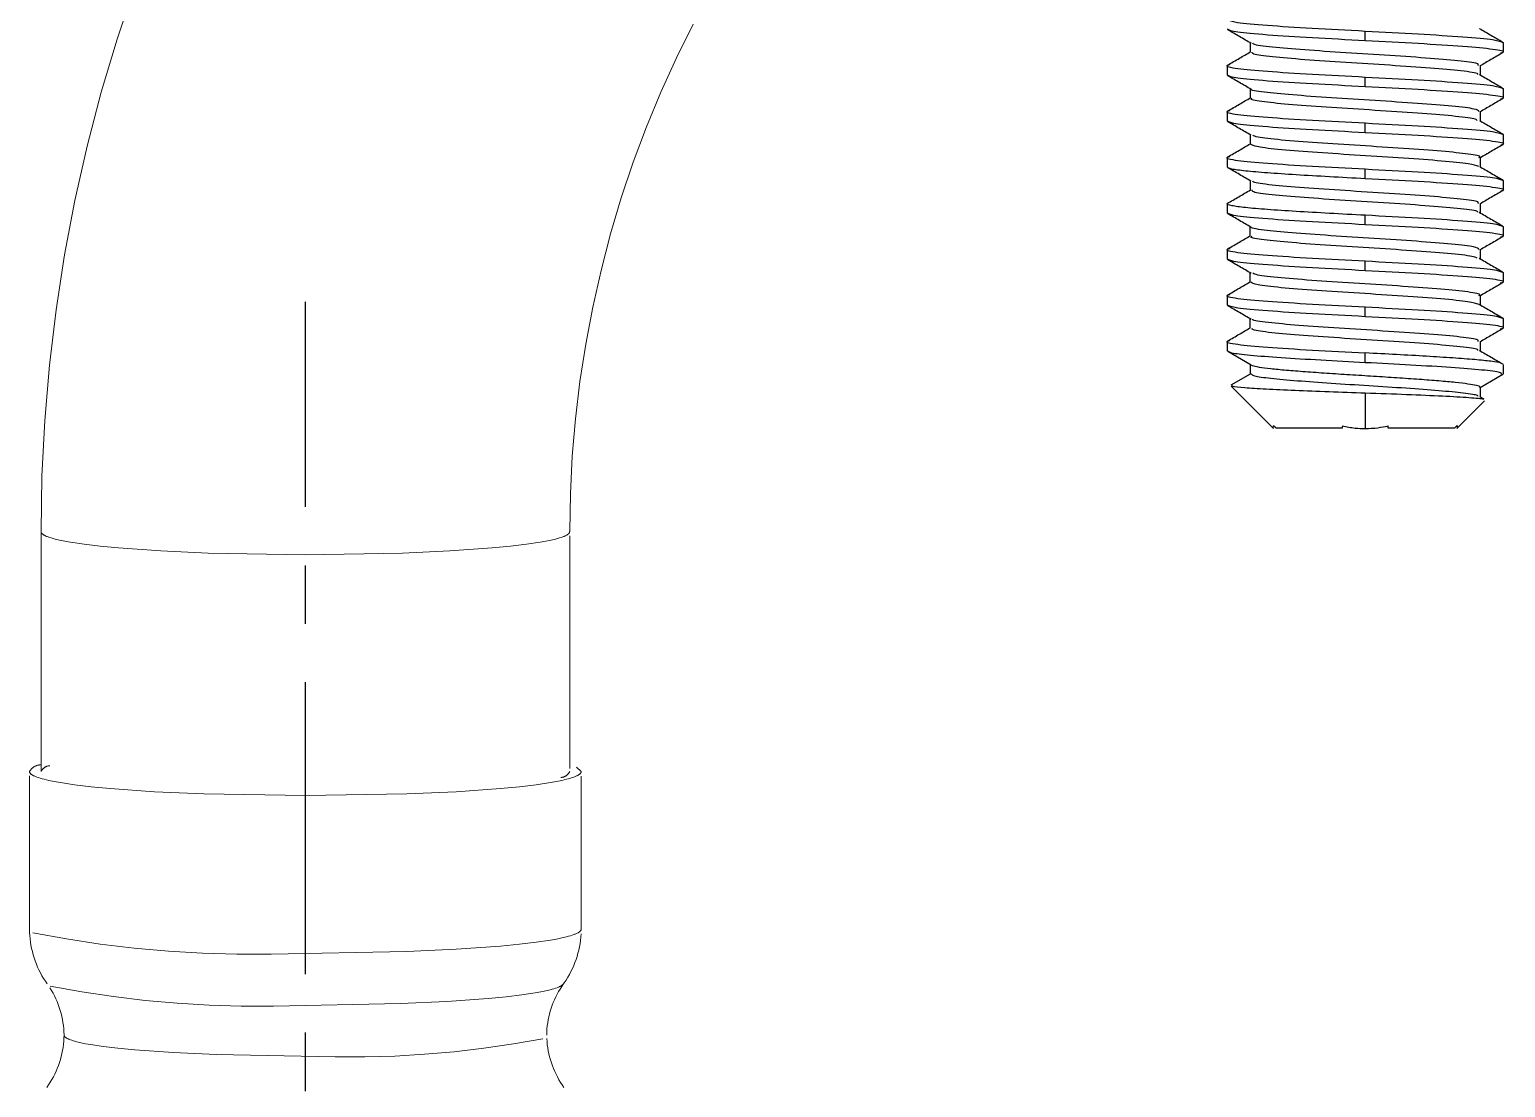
# Model space of a CAD drawing. Header units: millimetres. Extents: x 601 to 1195, y -1757 to -1337.
# Drawn here: x 901.43 to 933.53, y -1690.44 to -1667.44 of the extents above; entities that cross this region are included whole.
import ezdxf

# ---------------------------------------------------------------- set-up
doc = ezdxf.new("R2010")
doc.units = ezdxf.units.MM
doc.header["$LTSCALE"] = 0.1
doc.linetypes.add('CENTERX2', pattern=[101.6, 63.5, -12.7, 12.7, -12.7])
doc.layers.get('0').update_dxf_attribs({"lineweight": 13})
doc.layers.add('CENTER', color=1, linetype='CENTERX2')

msp = doc.modelspace()

# ---------------------------------------------------------------- linework, layer by layer
for p, q in [((903.717, -1666.495), (903.332, -1667.642)), ((915.86, -1667.318), (915.497, -1668.051)), ((903.332, -1667.642), (902.987, -1668.8)), ((915.497, -1668.051), (915.159, -1668.797)), ((902.987, -1668.8), (902.682, -1669.97)), ((915.159, -1668.797), (914.846, -1669.554)), ((914.846, -1669.554), (914.559, -1670.321)), ((902.682, -1669.97), (902.416, -1671.15)), ((914.559, -1670.321), (914.299, -1671.097)), ((914.299, -1671.097), (914.065, -1671.881)), ((902.416, -1671.15), (902.191, -1672.338)), ((914.065, -1671.881), (913.858, -1672.674)), ((902.191, -1672.338), (902.006, -1673.533)), ((913.858, -1672.674), (913.678, -1673.472)), ((902.006, -1673.533), (901.862, -1674.733)), ((913.678, -1673.472), (913.526, -1674.277)), ((913.526, -1674.277), (913.4, -1675.086)), ((901.862, -1674.733), (901.759, -1675.938)), ((913.4, -1675.086), (913.303, -1675.899)), ((913.303, -1675.899), (913.233, -1676.714)), ((901.759, -1675.938), (901.697, -1677.146)), ((913.233, -1676.714), (913.191, -1677.532)), ((901.697, -1677.146), (901.677, -1678.354)), ((913.191, -1677.532), (913.177, -1678.351)), ((901.677, -1683.572), (901.677, -1678.354)), ((901.677, -1678.36), (901.677, -1678.354)), ((901.678, -1678.366), (901.677, -1678.36)), ((901.68, -1678.371), (901.678, -1678.366)), ((901.682, -1678.377), (901.68, -1678.371)), ((901.686, -1678.382), (901.682, -1678.377)), ((901.69, -1678.388), (901.686, -1678.382)), ((901.694, -1678.394), (901.69, -1678.388)), ((901.7, -1678.399), (901.694, -1678.394)), ((901.706, -1678.405), (901.7, -1678.399)), ((901.713, -1678.411), (901.706, -1678.405)), ((901.721, -1678.417), (901.713, -1678.411)), ((901.73, -1678.422), (901.721, -1678.417)), ((901.739, -1678.428), (901.73, -1678.422)), ((901.75, -1678.434), (901.739, -1678.428)), ((901.761, -1678.44), (901.75, -1678.434)), ((901.773, -1678.446), (901.761, -1678.44)), ((901.785, -1678.451), (901.773, -1678.446)), ((901.799, -1678.457), (901.785, -1678.451)), ((901.814, -1678.463), (901.799, -1678.457)), ((901.829, -1678.469), (901.814, -1678.463)), ((901.862, -1678.481), (901.829, -1678.469)), ((901.899, -1678.492), (901.862, -1678.481)), ((912.991, -1678.481), (912.955, -1678.492)), ((913.025, -1678.469), (912.991, -1678.481)), ((913.04, -1678.463), (913.025, -1678.469)), ((913.054, -1678.457), (913.04, -1678.463)), ((913.068, -1678.451), (913.054, -1678.457)), ((913.081, -1678.446), (913.068, -1678.451)), ((913.093, -1678.44), (913.081, -1678.446)), ((913.104, -1678.434), (913.093, -1678.44)), ((913.114, -1678.428), (913.104, -1678.434)), ((913.124, -1678.422), (913.114, -1678.428)), ((913.132, -1678.417), (913.124, -1678.422)), ((913.14, -1678.411), (913.132, -1678.417)), ((913.147, -1678.405), (913.14, -1678.411)), ((913.153, -1678.399), (913.147, -1678.405)), ((913.159, -1678.394), (913.153, -1678.399)), ((913.164, -1678.388), (913.159, -1678.394)), ((913.168, -1678.382), (913.164, -1678.388)), ((913.171, -1678.377), (913.168, -1678.382)), ((913.173, -1678.371), (913.171, -1678.377)), ((913.175, -1678.366), (913.173, -1678.371)), ((913.176, -1678.36), (913.175, -1678.366)), ((913.177, -1678.354), (913.176, -1678.36)), ((913.177, -1678.445), (913.177, -1683.508)), ((901.939, -1678.504), (901.899, -1678.492)), ((901.982, -1678.516), (901.939, -1678.504)), ((902.08, -1678.539), (901.982, -1678.516)), ((902.193, -1678.562), (902.08, -1678.539)), ((902.319, -1678.585), (902.193, -1678.562)), ((902.614, -1678.629), (902.319, -1678.585)), ((902.963, -1678.67), (902.614, -1678.629)), ((903.361, -1678.709), (902.963, -1678.67)), ((904.28, -1678.774), (903.361, -1678.709)), ((905.31, -1678.82), (904.28, -1678.774)), ((910.573, -1678.774), (909.543, -1678.82)), ((911.493, -1678.709), (910.573, -1678.774)), ((911.891, -1678.67), (911.493, -1678.709)), ((912.239, -1678.629), (911.891, -1678.67)), ((912.534, -1678.585), (912.239, -1678.629)), ((912.661, -1678.562), (912.534, -1678.585)), ((912.773, -1678.539), (912.661, -1678.562)), ((912.871, -1678.516), (912.773, -1678.539)), ((912.915, -1678.504), (912.871, -1678.516)), ((912.955, -1678.492), (912.915, -1678.504)), ((907.427, -1678.856), (905.31, -1678.82)), ((909.543, -1678.82), (907.427, -1678.856)), ((901.427, -1683.572), (901.432, -1683.563)), ((901.427, -1683.578), (901.427, -1683.572)), ((901.428, -1683.584), (901.427, -1683.578)), ((901.43, -1683.59), (901.428, -1683.584)), ((901.433, -1683.595), (901.43, -1683.59)), ((901.432, -1683.563), (901.437, -1683.555)), ((901.436, -1683.601), (901.433, -1683.595)), ((901.44, -1683.607), (901.436, -1683.601)), ((901.437, -1683.555), (901.443, -1683.547)), ((901.445, -1683.613), (901.44, -1683.607)), ((901.443, -1683.547), (901.449, -1683.538)), ((901.451, -1683.619), (901.445, -1683.613)), ((901.449, -1683.538), (901.456, -1683.531)), ((901.456, -1683.531), (901.462, -1683.523)), ((901.462, -1683.523), (901.469, -1683.515)), ((901.469, -1683.515), (901.476, -1683.508)), ((901.476, -1683.508), (901.484, -1683.501)), ((901.484, -1683.501), (901.491, -1683.494)), ((901.491, -1683.494), (901.499, -1683.488)), ((901.499, -1683.488), (901.507, -1683.482)), ((901.507, -1683.482), (901.515, -1683.476)), ((901.515, -1683.476), (901.524, -1683.47)), ((901.524, -1683.47), (901.532, -1683.465)), ((901.532, -1683.465), (901.541, -1683.46)), ((901.541, -1683.46), (901.55, -1683.455)), ((901.55, -1683.455), (901.559, -1683.451)), ((901.559, -1683.451), (901.568, -1683.447)), ((901.568, -1683.447), (901.578, -1683.443)), ((901.578, -1683.443), (901.587, -1683.439)), ((901.587, -1683.439), (901.597, -1683.436)), ((901.597, -1683.436), (901.607, -1683.433)), ((901.607, -1683.433), (901.616, -1683.431)), ((901.616, -1683.431), (901.626, -1683.429)), ((901.626, -1683.429), (901.636, -1683.427)), ((901.636, -1683.427), (901.646, -1683.425)), ((901.646, -1683.425), (901.656, -1683.424)), ((901.656, -1683.424), (901.667, -1683.423)), ((901.667, -1683.423), (901.677, -1683.423)), ((901.68, -1683.565), (901.677, -1683.572)), ((901.684, -1683.558), (901.68, -1683.565)), ((901.689, -1683.551), (901.684, -1683.558)), ((901.693, -1683.544), (901.689, -1683.551)), ((901.698, -1683.538), (901.693, -1683.544)), ((901.703, -1683.531), (901.698, -1683.538)), ((901.708, -1683.525), (901.703, -1683.531)), ((901.713, -1683.519), (901.708, -1683.525)), ((901.719, -1683.513), (901.713, -1683.519)), ((901.724, -1683.507), (901.719, -1683.513)), ((901.73, -1683.502), (901.724, -1683.507)), ((901.736, -1683.497), (901.73, -1683.502)), ((901.743, -1683.492), (901.736, -1683.497)), ((901.749, -1683.487), (901.743, -1683.492)), ((901.756, -1683.482), (901.749, -1683.487)), ((901.762, -1683.478), (901.756, -1683.482)), ((901.769, -1683.474), (901.762, -1683.478)), ((901.776, -1683.47), (901.769, -1683.474)), ((901.784, -1683.466), (901.776, -1683.47)), ((901.791, -1683.463), (901.784, -1683.466)), ((901.798, -1683.46), (901.791, -1683.463)), ((901.806, -1683.457), (901.798, -1683.46)), ((901.814, -1683.454), (901.806, -1683.457)), ((901.821, -1683.452), (901.814, -1683.454)), ((901.829, -1683.45), (901.821, -1683.452)), ((901.837, -1683.448), (901.829, -1683.45)), ((901.845, -1683.447), (901.837, -1683.448)), ((901.853, -1683.445), (901.845, -1683.447)), ((901.861, -1683.444), (901.853, -1683.445)), ((901.869, -1683.444), (901.861, -1683.444)), ((913.146, -1683.619), (913.151, -1683.613)), ((913.151, -1683.613), (913.156, -1683.607)), ((913.156, -1683.607), (913.16, -1683.6)), ((913.16, -1683.6), (913.165, -1683.593)), ((913.165, -1683.593), (913.169, -1683.586)), ((913.169, -1683.586), (913.173, -1683.579)), ((913.173, -1683.579), (913.177, -1683.572)), ((913.327, -1683.477), (913.427, -1683.572)), ((913.408, -1683.613), (913.402, -1683.619)), ((913.413, -1683.607), (913.408, -1683.613)), ((913.417, -1683.601), (913.413, -1683.607)), ((913.421, -1683.595), (913.417, -1683.601)), ((913.423, -1683.59), (913.421, -1683.595)), ((913.425, -1683.584), (913.423, -1683.59)), ((913.426, -1683.578), (913.425, -1683.584)), ((913.427, -1683.572), (913.426, -1683.578)), ((901.427, -1683.667), (901.427, -1686.998)), ((901.458, -1683.625), (901.451, -1683.619)), ((901.465, -1683.631), (901.458, -1683.625)), ((901.473, -1683.637), (901.465, -1683.631)), ((901.482, -1683.643), (901.473, -1683.637)), ((901.492, -1683.649), (901.482, -1683.643)), ((901.503, -1683.655), (901.492, -1683.649)), ((901.514, -1683.661), (901.503, -1683.655)), ((901.527, -1683.667), (901.514, -1683.661)), ((901.54, -1683.673), (901.527, -1683.667)), ((901.554, -1683.679), (901.54, -1683.673)), ((901.569, -1683.686), (901.554, -1683.679)), ((901.585, -1683.692), (901.569, -1683.686)), ((901.62, -1683.704), (901.585, -1683.692)), ((901.658, -1683.716), (901.62, -1683.704)), ((901.7, -1683.728), (901.658, -1683.716)), ((901.746, -1683.74), (901.7, -1683.728)), ((901.848, -1683.765), (901.746, -1683.74)), ((901.965, -1683.789), (901.848, -1683.765)), ((902.097, -1683.812), (901.965, -1683.789)), ((902.405, -1683.858), (902.097, -1683.812)), ((902.769, -1683.902), (902.405, -1683.858)), ((903.184, -1683.942), (902.769, -1683.902)), ((912.085, -1683.902), (911.669, -1683.942)), ((912.449, -1683.858), (912.085, -1683.902)), ((912.756, -1683.812), (912.449, -1683.858)), ((912.888, -1683.789), (912.756, -1683.812)), ((913.005, -1683.765), (912.888, -1683.789)), ((912.984, -1683.701), (912.992, -1683.7)), ((912.992, -1683.7), (913, -1683.699)), ((913, -1683.699), (913.008, -1683.698)), ((913.108, -1683.74), (913.005, -1683.765)), ((913.008, -1683.698), (913.016, -1683.696)), ((913.016, -1683.696), (913.024, -1683.694)), ((913.024, -1683.694), (913.032, -1683.692)), ((913.032, -1683.692), (913.04, -1683.69)), ((913.04, -1683.69), (913.047, -1683.687)), ((913.047, -1683.687), (913.055, -1683.685)), ((913.055, -1683.685), (913.062, -1683.682)), ((913.062, -1683.682), (913.07, -1683.678)), ((913.07, -1683.678), (913.077, -1683.674)), ((913.077, -1683.674), (913.084, -1683.671)), ((913.084, -1683.671), (913.091, -1683.666)), ((913.091, -1683.666), (913.098, -1683.662)), ((913.098, -1683.662), (913.104, -1683.658)), ((913.104, -1683.658), (913.111, -1683.653)), ((913.153, -1683.728), (913.108, -1683.74)), ((913.111, -1683.653), (913.117, -1683.648)), ((913.117, -1683.648), (913.123, -1683.642)), ((913.123, -1683.642), (913.129, -1683.637)), ((913.129, -1683.637), (913.135, -1683.631)), ((913.135, -1683.631), (913.14, -1683.625)), ((913.14, -1683.625), (913.146, -1683.619)), ((913.195, -1683.716), (913.153, -1683.728)), ((913.233, -1683.704), (913.195, -1683.716)), ((913.268, -1683.692), (913.233, -1683.704)), ((913.284, -1683.686), (913.268, -1683.692)), ((913.299, -1683.679), (913.284, -1683.686)), ((913.313, -1683.673), (913.299, -1683.679)), ((913.327, -1683.667), (913.313, -1683.673)), ((913.339, -1683.661), (913.327, -1683.667)), ((913.351, -1683.655), (913.339, -1683.661)), ((913.361, -1683.649), (913.351, -1683.655)), ((913.371, -1683.643), (913.361, -1683.649)), ((913.38, -1683.637), (913.371, -1683.643)), ((913.388, -1683.631), (913.38, -1683.637)), ((913.396, -1683.625), (913.388, -1683.631)), ((913.402, -1683.619), (913.396, -1683.625)), ((913.427, -1686.998), (913.427, -1683.669)), ((904.143, -1684.01), (903.184, -1683.942)), ((905.218, -1684.058), (904.143, -1684.01)), ((907.427, -1684.095), (905.218, -1684.058)), ((909.635, -1684.058), (907.427, -1684.095)), ((910.71, -1684.01), (909.635, -1684.058)), ((911.669, -1683.942), (910.71, -1684.01)), ((901.428, -1687.069), (901.427, -1686.998)), ((901.432, -1687.139), (901.428, -1687.069)), ((901.438, -1687.21), (901.432, -1687.139)), ((902.229, -1687.212), (901.497, -1687.078)), ((913.195, -1687.142), (913.153, -1687.154)), ((913.233, -1687.13), (913.195, -1687.142)), ((913.268, -1687.117), (913.233, -1687.13)), ((913.284, -1687.111), (913.268, -1687.117)), ((913.299, -1687.105), (913.284, -1687.111)), ((913.313, -1687.099), (913.299, -1687.105)), ((913.327, -1687.093), (913.313, -1687.099)), ((913.339, -1687.087), (913.327, -1687.093)), ((913.351, -1687.081), (913.339, -1687.087)), ((913.361, -1687.075), (913.351, -1687.081)), ((913.371, -1687.069), (913.361, -1687.075)), ((913.38, -1687.063), (913.371, -1687.069)), ((913.388, -1687.057), (913.38, -1687.063)), ((913.396, -1687.051), (913.388, -1687.057)), ((913.402, -1687.045), (913.396, -1687.051)), ((913.408, -1687.039), (913.402, -1687.045)), ((913.413, -1687.033), (913.408, -1687.039)), ((913.417, -1687.027), (913.413, -1687.033)), ((913.421, -1687.021), (913.417, -1687.027)), ((913.424, -1687.103), (913.419, -1687.173)), ((913.423, -1687.015), (913.421, -1687.021)), ((913.425, -1687.009), (913.423, -1687.015)), ((913.426, -1687.004), (913.425, -1687.009)), ((913.427, -1686.998), (913.426, -1687.004)), ((901.447, -1687.28), (901.438, -1687.21)), ((901.458, -1687.35), (901.447, -1687.28)), ((901.472, -1687.419), (901.458, -1687.35)), ((901.488, -1687.488), (901.472, -1687.419)), ((902.966, -1687.324), (902.229, -1687.212)), ((903.706, -1687.413), (902.966, -1687.324)), ((904.449, -1687.48), (903.706, -1687.413)), ((910.71, -1687.436), (909.635, -1687.484)), ((911.669, -1687.368), (910.71, -1687.436)), ((912.085, -1687.327), (911.669, -1687.368)), ((912.449, -1687.284), (912.085, -1687.327)), ((912.756, -1687.238), (912.449, -1687.284)), ((912.888, -1687.214), (912.756, -1687.238)), ((913.005, -1687.19), (912.888, -1687.214)), ((913.108, -1687.166), (913.005, -1687.19)), ((913.153, -1687.154), (913.108, -1687.166)), ((913.374, -1687.454), (913.357, -1687.523)), ((913.389, -1687.384), (913.374, -1687.454)), ((913.401, -1687.314), (913.389, -1687.384)), ((913.411, -1687.244), (913.401, -1687.314)), ((913.419, -1687.173), (913.411, -1687.244)), ((901.506, -1687.556), (901.488, -1687.488)), ((901.527, -1687.624), (901.506, -1687.556)), ((901.55, -1687.691), (901.527, -1687.624)), ((901.575, -1687.757), (901.55, -1687.691)), ((901.602, -1687.822), (901.575, -1687.757)), ((905.193, -1687.524), (904.449, -1687.48)), ((905.938, -1687.546), (905.193, -1687.524)), ((906.683, -1687.545), (905.938, -1687.546)), ((909.635, -1687.484), (906.683, -1687.545)), ((913.264, -1687.791), (913.235, -1687.856)), ((913.291, -1687.726), (913.264, -1687.791)), ((913.315, -1687.659), (913.291, -1687.726)), ((913.337, -1687.591), (913.315, -1687.659)), ((913.357, -1687.523), (913.337, -1687.591)), ((901.632, -1687.886), (901.602, -1687.822)), ((901.664, -1687.95), (901.632, -1687.886)), ((901.698, -1688.012), (901.664, -1687.95)), ((901.734, -1688.072), (901.698, -1688.012)), ((901.773, -1688.132), (901.734, -1688.072)), ((913.098, -1688.105), (913.059, -1688.164)), ((913.136, -1688.045), (913.098, -1688.105)), ((913.171, -1687.983), (913.136, -1688.045)), ((913.204, -1687.92), (913.171, -1687.983)), ((913.235, -1687.856), (913.204, -1687.92)), ((901.813, -1688.19), (901.773, -1688.132)), ((901.905, -1688.331), (901.869, -1688.274)), ((901.877, -1688.239), (902.562, -1688.363)), ((901.938, -1688.391), (901.905, -1688.331)), ((901.969, -1688.451), (901.938, -1688.391)), ((902.562, -1688.363), (903.252, -1688.466)), ((911.794, -1688.468), (912.135, -1688.428)), ((912.135, -1688.428), (912.423, -1688.384)), ((912.423, -1688.384), (912.547, -1688.362)), ((912.547, -1688.362), (912.657, -1688.34)), ((912.657, -1688.34), (912.753, -1688.317)), ((912.753, -1688.317), (912.795, -1688.306)), ((912.795, -1688.306), (912.835, -1688.294)), ((912.835, -1688.294), (912.87, -1688.283)), ((912.87, -1688.283), (912.903, -1688.271)), ((912.903, -1688.415), (912.873, -1688.473)), ((912.903, -1688.271), (912.918, -1688.266)), ((912.934, -1688.357), (912.903, -1688.415)), ((912.918, -1688.266), (912.932, -1688.26)), ((912.932, -1688.26), (912.945, -1688.254)), ((912.968, -1688.3), (912.934, -1688.357)), ((912.945, -1688.254), (912.958, -1688.249)), ((912.958, -1688.249), (912.969, -1688.243)), ((913.003, -1688.244), (912.968, -1688.3)), ((912.969, -1688.243), (912.98, -1688.237)), ((912.98, -1688.237), (912.99, -1688.231)), ((912.99, -1688.231), (913, -1688.226)), ((913, -1688.226), (913.008, -1688.22)), ((913.041, -1688.19), (913.003, -1688.244)), ((913.008, -1688.22), (913.016, -1688.215)), ((913.016, -1688.215), (913.023, -1688.209)), ((913.023, -1688.209), (913.029, -1688.203)), ((913.029, -1688.203), (913.034, -1688.198)), ((913.034, -1688.198), (913.039, -1688.192)), ((913.039, -1688.192), (913.043, -1688.187)), ((913.043, -1688.187), (913.046, -1688.181)), ((913.046, -1688.181), (913.049, -1688.176)), ((913.049, -1688.176), (913.05, -1688.17)), ((913.05, -1688.17), (913.051, -1688.165)), ((913.051, -1688.165), (913.052, -1688.159)), ((901.999, -1688.512), (901.969, -1688.451)), ((902.026, -1688.574), (901.999, -1688.512)), ((902.051, -1688.637), (902.026, -1688.574)), ((902.073, -1688.701), (902.051, -1688.637)), ((902.094, -1688.766), (902.073, -1688.701)), ((903.252, -1688.466), (903.944, -1688.548)), ((903.944, -1688.548), (904.64, -1688.61)), ((904.64, -1688.61), (905.336, -1688.651)), ((905.336, -1688.651), (906.034, -1688.671)), ((906.034, -1688.671), (906.731, -1688.671)), ((906.731, -1688.671), (909.497, -1688.615)), ((909.497, -1688.615), (910.505, -1688.57)), ((910.505, -1688.57), (911.404, -1688.506)), ((911.404, -1688.506), (911.794, -1688.468)), ((912.774, -1688.718), (912.755, -1688.781)), ((912.796, -1688.655), (912.774, -1688.718)), ((912.82, -1688.594), (912.796, -1688.655)), ((912.845, -1688.533), (912.82, -1688.594)), ((912.873, -1688.473), (912.845, -1688.533)), ((902.112, -1688.831), (902.094, -1688.766)), ((902.128, -1688.897), (902.112, -1688.831)), ((902.142, -1688.963), (902.128, -1688.897)), ((902.154, -1689.03), (902.142, -1688.963)), ((902.163, -1689.097), (902.154, -1689.03)), ((912.698, -1689.038), (912.69, -1689.103)), ((912.709, -1688.973), (912.698, -1689.038)), ((912.722, -1688.908), (912.709, -1688.973)), ((912.738, -1688.844), (912.722, -1688.908)), ((912.755, -1688.781), (912.738, -1688.844)), ((902.17, -1689.165), (902.163, -1689.097)), ((902.174, -1689.233), (902.17, -1689.165)), ((902.171, -1689.436), (902.175, -1689.368)), ((902.177, -1689.3), (902.174, -1689.233)), ((902.175, -1689.368), (902.177, -1689.3)), ((902.177, -1689.3), (902.177, -1689.305)), ((902.177, -1689.305), (902.178, -1689.31)), ((902.178, -1689.31), (902.18, -1689.316)), ((902.18, -1689.316), (902.182, -1689.321)), ((902.182, -1689.321), (902.185, -1689.326)), ((902.185, -1689.326), (902.188, -1689.331)), ((902.188, -1689.331), (902.193, -1689.336)), ((902.193, -1689.336), (902.198, -1689.341)), ((902.198, -1689.341), (902.204, -1689.347)), ((902.204, -1689.347), (902.21, -1689.352)), ((902.21, -1689.352), (902.217, -1689.357)), ((902.217, -1689.357), (902.225, -1689.362)), ((902.225, -1689.362), (902.234, -1689.368)), ((902.234, -1689.368), (902.243, -1689.373)), ((902.243, -1689.373), (902.253, -1689.378)), ((902.253, -1689.378), (902.264, -1689.384)), ((902.264, -1689.384), (902.276, -1689.389)), ((902.276, -1689.389), (902.288, -1689.394)), ((902.288, -1689.394), (902.302, -1689.4)), ((911.951, -1689.495), (912.589, -1689.384)), ((912.679, -1689.235), (912.677, -1689.301)), ((912.683, -1689.169), (912.679, -1689.235)), ((912.679, -1689.379), (912.684, -1689.446)), ((912.69, -1689.103), (912.683, -1689.169)), ((902.115, -1689.77), (902.131, -1689.704)), ((902.131, -1689.704), (902.144, -1689.637)), ((902.144, -1689.637), (902.155, -1689.57)), ((902.155, -1689.57), (902.164, -1689.503)), ((902.164, -1689.503), (902.171, -1689.436)), ((902.302, -1689.4), (902.315, -1689.405)), ((902.315, -1689.405), (902.346, -1689.416)), ((902.346, -1689.416), (902.379, -1689.426)), ((902.379, -1689.426), (902.416, -1689.437)), ((902.416, -1689.437), (902.456, -1689.448)), ((902.456, -1689.448), (902.545, -1689.469)), ((902.545, -1689.469), (902.648, -1689.49)), ((902.648, -1689.49), (902.763, -1689.51)), ((902.763, -1689.51), (903.032, -1689.551)), ((903.032, -1689.551), (903.351, -1689.589)), ((903.351, -1689.589), (903.714, -1689.624)), ((903.714, -1689.624), (904.554, -1689.683)), ((904.554, -1689.683), (905.494, -1689.726)), ((909.371, -1689.757), (910.019, -1689.719)), ((910.019, -1689.719), (910.665, -1689.663)), ((910.665, -1689.663), (911.31, -1689.588)), ((911.31, -1689.588), (911.951, -1689.495)), ((912.684, -1689.446), (912.69, -1689.513)), ((912.69, -1689.513), (912.699, -1689.579)), ((912.699, -1689.579), (912.711, -1689.646)), ((912.711, -1689.646), (912.724, -1689.711)), ((912.724, -1689.711), (912.74, -1689.777)), ((902.004, -1690.089), (902.031, -1690.027)), ((902.031, -1690.027), (902.055, -1689.964)), ((902.055, -1689.964), (902.077, -1689.9)), ((902.077, -1689.9), (902.097, -1689.835)), ((902.097, -1689.835), (902.115, -1689.77)), ((905.494, -1689.726), (908.074, -1689.776)), ((908.074, -1689.776), (908.722, -1689.776)), ((908.722, -1689.776), (909.371, -1689.757)), ((912.74, -1689.777), (912.758, -1689.841)), ((912.758, -1689.841), (912.778, -1689.905)), ((912.778, -1689.905), (912.8, -1689.969)), ((912.8, -1689.969), (912.824, -1690.031)), ((912.824, -1690.031), (912.851, -1690.093)), ((901.84, -1690.386), (901.877, -1690.329)), ((901.877, -1690.329), (901.912, -1690.27)), ((901.912, -1690.27), (901.945, -1690.211)), ((901.945, -1690.211), (901.975, -1690.151)), ((901.975, -1690.151), (902.004, -1690.089)), ((912.851, -1690.093), (912.879, -1690.154)), ((912.879, -1690.154), (912.91, -1690.213)), ((912.91, -1690.213), (912.942, -1690.272)), ((912.942, -1690.272), (912.977, -1690.33)), ((912.977, -1690.33), (913.013, -1690.386)), ((901.802, -1690.441), (901.84, -1690.386)), ((913.013, -1690.386), (913.052, -1690.441))]:
    msp.add_line(p, q)
at = {"color": 7, "linetype": 'Continuous', "lineweight": 25}
for p, q in [((930.482, -1667.68), (930.482, -1667.468)), ((927.985, -1667.931), (927.985, -1667.727)), ((933.482, -1667.718), (933.482, -1667.93)), ((927.482, -1668.43), (927.482, -1668.218)), ((930.482, -1668.68), (930.482, -1668.468)), ((932.979, -1668.217), (932.979, -1668.42)), ((927.984, -1668.93), (927.984, -1668.727)), ((933.482, -1668.718), (933.482, -1668.93)), ((927.482, -1669.43), (927.482, -1669.218)), ((930.482, -1669.68), (930.482, -1669.468)), ((932.98, -1669.216), (932.98, -1669.42)), ((927.983, -1669.93), (927.983, -1669.726)), ((933.482, -1669.718), (933.482, -1669.93)), ((927.482, -1670.43), (927.482, -1670.218)), ((932.981, -1670.216), (932.981, -1670.421)), ((927.984, -1670.927), (927.984, -1670.727)), ((930.482, -1670.68), (930.482, -1670.468)), ((933.482, -1670.718), (933.482, -1670.93)), ((927.482, -1671.43), (927.482, -1671.218)), ((932.98, -1671.217), (932.98, -1671.42)), ((927.982, -1671.93), (927.982, -1671.726)), ((930.482, -1671.68), (930.482, -1671.468)), ((933.482, -1671.718), (933.482, -1671.93)), ((927.482, -1672.43), (927.482, -1672.218)), ((932.981, -1672.216), (932.981, -1672.421)), ((930.482, -1672.68), (930.482, -1672.468)), ((927.982, -1672.931), (927.982, -1672.727)), ((933.482, -1672.718), (933.482, -1672.93)), ((927.482, -1673.43), (927.482, -1673.218)), ((932.981, -1673.218), (932.981, -1673.421)), ((930.482, -1673.68), (930.482, -1673.468)), ((927.982, -1673.931), (927.982, -1673.727)), ((933.482, -1673.718), (933.482, -1673.93)), ((927.482, -1674.43), (927.482, -1674.218)), ((932.98, -1674.217), (932.98, -1674.421)), ((928, -1674.735), (927.492, -1674.44)), ((930.482, -1674.68), (930.482, -1674.468)), ((927.567, -1675.162), (927.986, -1674.92)), ((927.986, -1674.931), (927.986, -1674.727)), ((933.475, -1674.94), (932.981, -1675.226)), ((933.482, -1674.718), (933.482, -1674.93)), ((928.488, -1676.112), (927.567, -1675.192)), ((932.981, -1675.217), (932.981, -1675.421)), ((930.482, -1675.336), (930.482, -1676.112)), ((933.078, -1675.51), (932.475, -1676.112)), ((932.965, -1675.412), (933.064, -1675.469)), ((928.482, -1676.106), (928.484, -1676.05)), ((929.982, -1676.106), (928.543, -1676.106)), ((932.42, -1676.106), (930.982, -1676.106)), ((932.482, -1676.047), (932.482, -1676.105))]:
    msp.add_line(p, q, dxfattribs=at)
for points, knots in [([(927.482, -1667.217), (927.525, -1667.238), (927.612, -1667.28), (928.305, -1667.343), (929.298, -1667.406), (930.087, -1667.447), (930.482, -1667.468)], [0, 0, 0, 0, 0.25, 0.5, 0.75, 1, 1, 1, 1]), ([(930.482, -1667.68), (930.088, -1667.659), (929.302, -1667.617), (928.311, -1667.555), (927.617, -1667.492), (927.527, -1667.45), (927.482, -1667.43)], [0, 0, 0, 0, 0.25, 0.5, 0.75, 1, 1, 1, 1]), ([(928.002, -1667.737), (927.917, -1667.688), (927.747, -1667.589), (927.578, -1667.491), (927.493, -1667.441)], [0, 0, 0, 0, 0.4998571, 1, 1, 1, 1]), ([(930.482, -1667.468), (930.875, -1667.489), (931.661, -1667.531), (932.652, -1667.593), (933.346, -1667.656), (933.436, -1667.697), (933.482, -1667.718)], [0, 0, 0, 0, 0.25, 0.5, 0.75, 1, 1, 1, 1]), ([(932.962, -1667.411), (933.047, -1667.46), (933.216, -1667.559), (933.386, -1667.658), (933.471, -1667.707)], [0, 0, 0, 0, 0.499822, 1, 1, 1, 1]), ([(932.935, -1668.217), (932.944, -1668.206), (932.968, -1668.175), (932.604, -1668.124), (931.935, -1668.063), (931.03, -1668.001), (930.054, -1667.941), (929.132, -1667.879), (928.432, -1667.818), (928.046, -1667.77), (928.041, -1667.742), (928.04, -1667.735)], [0, 0, 0, 0, 0.0656678, 0.1926149, 0.3198853, 0.446813, 0.574095, 0.7010138, 0.8282981, 0.9552198, 1, 1, 1, 1]), ([(933.425, -1667.945), (933.447, -1667.94), (933.559, -1667.914), (933.303, -1667.867), (932.664, -1667.805), (931.658, -1667.742), (930.874, -1667.7), (930.482, -1667.68)], [0, 0, 0, 0, 0.058618, 0.293964, 0.529309, 0.764655, 1, 1, 1, 1]), ([(927.538, -1668.203), (927.516, -1668.208), (927.404, -1668.234), (927.661, -1668.281), (928.299, -1668.343), (929.305, -1668.406), (930.089, -1668.447), (930.482, -1668.468)], [0, 0, 0, 0, 0.058018, 0.293513, 0.529009, 0.764504, 1, 1, 1, 1]), ([(927.492, -1668.207), (927.577, -1668.157), (927.741, -1668.062), (927.905, -1667.967), (927.985, -1667.92)], [0, 0, 0, 0, 0.516996, 1, 1, 1, 1]), ([(932.932, -1668.411), (932.934, -1668.407), (932.943, -1668.382), (932.595, -1668.336), (931.935, -1668.275), (931.029, -1668.214), (930.054, -1668.153), (929.134, -1668.091), (928.427, -1668.031), (928.019, -1667.976), (928.024, -1667.943), (928.025, -1667.929)], [0, 0, 0, 0, 0.0285779, 0.1554221, 0.2825893, 0.409414, 0.5365929, 0.6634091, 0.7905904, 0.9174093, 1, 1, 1, 1]), ([(933.47, -1667.941), (933.385, -1667.991), (933.221, -1668.086), (933.058, -1668.181), (932.979, -1668.227)], [0, 0, 0, 0, 0.517578, 1, 1, 1, 1]), ([(930.482, -1668.68), (930.088, -1668.659), (929.302, -1668.617), (928.311, -1668.555), (927.617, -1668.492), (927.527, -1668.45), (927.482, -1668.43)], [0, 0, 0, 0, 0.25, 0.5, 0.75, 1, 1, 1, 1]), ([(928.001, -1668.737), (927.917, -1668.688), (927.747, -1668.589), (927.578, -1668.491), (927.493, -1668.441)], [0, 0, 0, 0, 0.499861, 1, 1, 1, 1]), ([(930.482, -1668.468), (930.875, -1668.489), (931.661, -1668.531), (932.652, -1668.593), (933.346, -1668.656), (933.436, -1668.697), (933.482, -1668.718)], [0, 0, 0, 0, 0.25, 0.5, 0.75, 1, 1, 1, 1]), ([(932.962, -1668.411), (933.047, -1668.46), (933.217, -1668.559), (933.386, -1668.657), (933.471, -1668.707)], [0, 0, 0, 0, 0.499837, 1, 1, 1, 1]), ([(932.958, -1669.216), (932.941, -1669.199), (932.904, -1669.161), (932.407, -1669.103), (931.647, -1669.042), (930.701, -1668.981), (929.729, -1668.92), (928.859, -1668.858), (928.26, -1668.797), (927.977, -1668.756), (928.001, -1668.735), (928.001, -1668.735)], [0, 0, 0, 0, 0.1079333, 0.2352002, 0.3621934, 0.4894318, 0.6164622, 0.7436649, 0.8707379, 0.9978998, 1, 1, 1, 1]), ([(933.425, -1668.945), (933.447, -1668.94), (933.559, -1668.914), (933.302, -1668.867), (932.664, -1668.805), (931.658, -1668.742), (930.874, -1668.7), (930.482, -1668.68)], [0, 0, 0, 0, 0.058168, 0.293626, 0.529084, 0.764542, 1, 1, 1, 1]), ([(927.491, -1669.206), (927.576, -1669.157), (927.74, -1669.062), (927.905, -1668.966), (927.984, -1668.92)], [0, 0, 0, 0, 0.516675, 1, 1, 1, 1]), ([(932.919, -1669.412), (932.905, -1669.4), (932.866, -1669.368), (932.401, -1669.316), (931.647, -1669.254), (930.7, -1669.193), (929.729, -1669.132), (928.863, -1669.071), (928.251, -1669.01), (927.966, -1668.962), (928.012, -1668.935), (928.023, -1668.929)], [0, 0, 0, 0, 0.071833, 0.198808, 0.32551, 0.452457, 0.579196, 0.706107, 0.832889, 0.95976, 1, 1, 1, 1]), ([(933.471, -1668.941), (933.386, -1668.99), (933.222, -1669.085), (933.059, -1669.181), (932.98, -1669.226)], [0, 0, 0, 0, 0.518069, 1, 1, 1, 1]), ([(927.539, -1669.203), (927.516, -1669.208), (927.404, -1669.234), (927.66, -1669.281), (928.299, -1669.343), (929.305, -1669.406), (930.089, -1669.447), (930.482, -1669.468)], [0, 0, 0, 0, 0.058945, 0.294209, 0.529472, 0.764736, 1, 1, 1, 1]), ([(930.482, -1669.68), (930.088, -1669.659), (929.302, -1669.617), (928.311, -1669.555), (927.617, -1669.492), (927.527, -1669.45), (927.482, -1669.43)], [0, 0, 0, 0, 0.25, 0.5, 0.75, 1, 1, 1, 1]), ([(928, -1669.736), (927.915, -1669.687), (927.745, -1669.588), (927.576, -1669.49), (927.491, -1669.441)], [0, 0, 0, 0, 0.499851, 1, 1, 1, 1]), ([(930.482, -1669.468), (930.875, -1669.489), (931.661, -1669.531), (932.652, -1669.593), (933.346, -1669.656), (933.436, -1669.697), (933.482, -1669.718)], [0, 0, 0, 0, 0.25, 0.5, 0.75, 1, 1, 1, 1]), ([(932.964, -1669.411), (933.048, -1669.46), (933.218, -1669.559), (933.388, -1669.657), (933.473, -1669.706)], [0, 0, 0, 0, 0.499854, 1, 1, 1, 1]), ([(932.955, -1670.216), (932.963, -1670.213), (933.019, -1670.188), (932.752, -1670.144), (932.189, -1670.083), (931.334, -1670.021), (930.369, -1669.96), (929.415, -1669.899), (928.626, -1669.838), (928.123, -1669.783), (928.06, -1669.748), (928.034, -1669.734)], [0, 0, 0, 0, 0.0239933, 0.1508356, 0.2777675, 0.4045663, 0.5315358, 0.6582944, 0.7852957, 0.9120208, 1, 1, 1, 1]), ([(933.429, -1669.944), (933.45, -1669.939), (933.559, -1669.913), (933.302, -1669.867), (932.664, -1669.805), (931.658, -1669.742), (930.874, -1669.7), (930.482, -1669.68)], [0, 0, 0, 0, 0.054029, 0.290522, 0.527015, 0.763507, 1, 1, 1, 1]), ([(927.489, -1670.207), (927.574, -1670.157), (927.739, -1670.062), (927.903, -1669.966), (927.983, -1669.92)], [0, 0, 0, 0, 0.516474, 1, 1, 1, 1]), ([(932.954, -1670.412), (932.896, -1670.394), (932.775, -1670.354), (932.177, -1670.295), (931.336, -1670.234), (930.368, -1670.173), (929.417, -1670.111), (928.624, -1670.05), (928.085, -1669.989), (928.019, -1669.949), (927.986, -1669.929)], [0, 0, 0, 0, 0.116478, 0.243075, 0.369541, 0.496176, 0.622601, 0.749268, 0.87566, 1, 1, 1, 1]), ([(933.474, -1669.94), (933.389, -1669.989), (933.225, -1670.085), (933.061, -1670.18), (932.981, -1670.226)], [0, 0, 0, 0, 0.51638, 1, 1, 1, 1]), ([(927.538, -1670.203), (927.516, -1670.208), (927.404, -1670.234), (927.66, -1670.281), (928.299, -1670.343), (929.305, -1670.406), (930.089, -1670.447), (930.482, -1670.468)], [0, 0, 0, 0, 0.058413, 0.2938098, 0.5292066, 0.7646032, 1, 1, 1, 1]), ([(930.482, -1670.68), (930.219, -1670.666), (929.695, -1670.638), (928.962, -1670.596), (928.332, -1670.554), (927.854, -1670.513), (927.54, -1670.471), (927.502, -1670.443), (927.482, -1670.43)], [0, 0, 0, 0, 0.166929, 0.333857, 0.500786, 0.667715, 0.834643, 1, 1, 1, 1]), ([(928, -1670.736), (927.915, -1670.687), (927.746, -1670.588), (927.577, -1670.49), (927.492, -1670.441)], [0, 0, 0, 0, 0.499899, 1, 1, 1, 1]), ([(932.965, -1670.411), (933.05, -1670.46), (933.22, -1670.559), (933.39, -1670.658), (933.474, -1670.707)], [0, 0, 0, 0, 0.499852, 1, 1, 1, 1]), ([(932.936, -1671.217), (932.944, -1671.206), (932.967, -1671.175), (932.593, -1671.123), (931.921, -1671.062), (931.012, -1671), (930.035, -1670.939), (929.119, -1670.878), (928.417, -1670.817), (928.043, -1670.769), (928.039, -1670.741), (928.038, -1670.734)], [0, 0, 0, 0, 0.068322, 0.195085, 0.321758, 0.448476, 0.575196, 0.701875, 0.828635, 0.955269, 1, 1, 1, 1]), ([(930.482, -1670.468), (930.875, -1670.489), (931.661, -1670.531), (932.652, -1670.593), (933.346, -1670.656), (933.436, -1670.697), (933.482, -1670.718)], [0, 0, 0, 0, 0.25, 0.5, 0.75, 1, 1, 1, 1]), ([(933.429, -1670.944), (933.449, -1670.939), (933.559, -1670.914), (933.302, -1670.867), (932.664, -1670.805), (931.658, -1670.742), (930.874, -1670.7), (930.482, -1670.68)], [0, 0, 0, 0, 0.054417, 0.2908128, 0.5272085, 0.7636042, 1, 1, 1, 1]), ([(927.479, -1671.218), (927.563, -1671.169), (927.732, -1671.071), (927.901, -1670.973), (927.986, -1670.924)], [0, 0, 0, 0, 0.500042, 1, 1, 1, 1]), ([(932.93, -1671.41), (932.931, -1671.405), (932.938, -1671.38), (932.583, -1671.335), (931.922, -1671.274), (931.011, -1671.213), (930.035, -1671.152), (929.121, -1671.09), (928.412, -1671.029), (928.01, -1670.974), (928.018, -1670.939), (928.022, -1670.924)], [0, 0, 0, 0, 0.026822, 0.152997, 0.279082, 0.405211, 0.531343, 0.657435, 0.783606, 0.909652, 1, 1, 1, 1]), ([(933.473, -1670.94), (933.388, -1670.99), (933.224, -1671.085), (933.059, -1671.18), (932.98, -1671.226)], [0, 0, 0, 0, 0.51747, 1, 1, 1, 1]), ([(927.49, -1671.214), (927.487, -1671.216), (927.447, -1671.231), (927.562, -1671.26), (927.847, -1671.301), (928.334, -1671.343), (928.962, -1671.385), (929.695, -1671.426), (930.219, -1671.454), (930.482, -1671.468)], [0, 0, 0, 0, 0.013156, 0.17763, 0.342104, 0.506578, 0.671052, 0.835526, 1, 1, 1, 1]), ([(932.96, -1671.409), (933.045, -1671.458), (933.215, -1671.557), (933.385, -1671.655), (933.47, -1671.705)], [0, 0, 0, 0, 0.499838, 1, 1, 1, 1]), ([(930.482, -1671.68), (930.088, -1671.659), (929.302, -1671.617), (928.311, -1671.555), (927.617, -1671.492), (927.527, -1671.45), (927.482, -1671.43)], [0, 0, 0, 0, 0.25, 0.5, 0.75, 1, 1, 1, 1]), ([(928, -1671.736), (927.915, -1671.687), (927.745, -1671.588), (927.575, -1671.49), (927.49, -1671.441)], [0, 0, 0, 0, 0.499779, 1, 1, 1, 1]), ([(932.962, -1672.217), (932.941, -1672.199), (932.897, -1672.161), (932.399, -1672.102), (931.628, -1672.041), (930.683, -1671.98), (929.713, -1671.918), (928.842, -1671.857), (928.256, -1671.796), (927.971, -1671.755), (927.997, -1671.735), (927.997, -1671.735)], [0, 0, 0, 0, 0.110475, 0.237623, 0.364469, 0.491638, 0.618464, 0.745644, 0.872462, 0.999645, 1, 1, 1, 1]), ([(930.482, -1671.468), (930.875, -1671.489), (931.661, -1671.531), (932.652, -1671.593), (933.346, -1671.656), (933.436, -1671.697), (933.482, -1671.718)], [0, 0, 0, 0, 0.25, 0.5, 0.75, 1, 1, 1, 1]), ([(933.425, -1671.945), (933.447, -1671.94), (933.559, -1671.914), (933.302, -1671.867), (932.664, -1671.805), (931.658, -1671.742), (930.874, -1671.7), (930.482, -1671.68)], [0, 0, 0, 0, 0.058045, 0.293534, 0.529023, 0.764511, 1, 1, 1, 1]), ([(927.493, -1672.205), (927.578, -1672.155), (927.741, -1672.061), (927.904, -1671.966), (927.982, -1671.921)], [0, 0, 0, 0, 0.520916, 1, 1, 1, 1]), ([(932.917, -1672.41), (932.901, -1672.399), (932.856, -1672.367), (932.393, -1672.315), (931.628, -1672.253), (930.683, -1672.192), (929.712, -1672.131), (928.847, -1672.07), (928.246, -1672.008), (927.961, -1671.962), (928.01, -1671.935), (928.022, -1671.929)], [0, 0, 0, 0, 0.071533, 0.1989, 0.325964, 0.453352, 0.580397, 0.707797, 0.834833, 0.962235, 1, 1, 1, 1]), ([(933.473, -1671.941), (933.388, -1671.991), (933.224, -1672.086), (933.06, -1672.181), (932.981, -1672.226)], [0, 0, 0, 0, 0.519158, 1, 1, 1, 1]), ([(927.545, -1672.201), (927.52, -1672.207), (927.404, -1672.233), (927.659, -1672.281), (928.299, -1672.343), (929.305, -1672.406), (930.089, -1672.447), (930.482, -1672.468)], [0, 0, 0, 0, 0.064801, 0.2986, 0.5324, 0.7662, 1, 1, 1, 1]), ([(930.482, -1672.68), (930.088, -1672.659), (929.302, -1672.617), (928.311, -1672.555), (927.617, -1672.492), (927.527, -1672.45), (927.482, -1672.43)], [0, 0, 0, 0, 0.25, 0.5, 0.75, 1, 1, 1, 1]), ([(928.001, -1672.738), (927.917, -1672.689), (927.747, -1672.59), (927.577, -1672.492), (927.491, -1672.442)], [0, 0, 0, 0, 0.499798, 1, 1, 1, 1]), ([(930.482, -1672.468), (930.875, -1672.489), (931.661, -1672.531), (932.652, -1672.593), (933.346, -1672.656), (933.436, -1672.697), (933.482, -1672.718)], [0, 0, 0, 0, 0.25, 0.5, 0.75, 1, 1, 1, 1]), ([(933.419, -1672.947), (933.444, -1672.941), (933.559, -1672.914), (933.304, -1672.867), (932.664, -1672.805), (931.658, -1672.742), (930.874, -1672.7), (930.482, -1672.68)], [0, 0, 0, 0, 0.064279, 0.298209, 0.532139, 0.76607, 1, 1, 1, 1]), ([(932.961, -1672.409), (933.046, -1672.459), (933.216, -1672.557), (933.386, -1672.656), (933.471, -1672.705)], [0, 0, 0, 0, 0.499804, 1, 1, 1, 1]), ([(927.491, -1673.206), (927.576, -1673.157), (927.739, -1673.062), (927.903, -1672.967), (927.982, -1672.921)], [0, 0, 0, 0, 0.519689, 1, 1, 1, 1]), ([(932.955, -1673.412), (932.895, -1673.393), (932.771, -1673.354), (932.162, -1673.294), (931.32, -1673.233), (930.35, -1673.171), (929.401, -1673.11), (928.611, -1673.049), (928.084, -1672.989), (928.021, -1672.949), (927.991, -1672.93)], [0, 0, 0, 0, 0.119018, 0.245676, 0.372637, 0.499325, 0.626257, 0.752982, 0.879879, 1, 1, 1, 1]), ([(932.95, -1673.218), (932.96, -1673.213), (933.015, -1673.188), (932.747, -1673.143), (932.174, -1673.081), (931.318, -1673.02), (930.351, -1672.959), (929.399, -1672.898), (928.614, -1672.836), (928.124, -1672.783), (928.064, -1672.749), (928.04, -1672.736)], [0, 0, 0, 0, 0.028853, 0.15609, 0.283003, 0.410219, 0.537161, 0.664349, 0.791328, 0.91848, 1, 1, 1, 1]), ([(933.471, -1672.943), (933.386, -1672.992), (933.222, -1673.087), (933.059, -1673.182), (932.981, -1673.227)], [0, 0, 0, 0, 0.52115, 1, 1, 1, 1]), ([(927.539, -1673.202), (927.517, -1673.208), (927.404, -1673.234), (927.66, -1673.281), (928.299, -1673.343), (929.305, -1673.406), (930.089, -1673.447), (930.482, -1673.468)], [0, 0, 0, 0, 0.059562, 0.294671, 0.529781, 0.76489, 1, 1, 1, 1]), ([(930.482, -1673.68), (930.088, -1673.659), (929.302, -1673.617), (928.311, -1673.555), (927.617, -1673.492), (927.527, -1673.45), (927.482, -1673.43)], [0, 0, 0, 0, 0.25, 0.5, 0.75, 1, 1, 1, 1]), ([(928.003, -1673.739), (927.918, -1673.69), (927.748, -1673.591), (927.578, -1673.492), (927.493, -1673.443)], [0, 0, 0, 0, 0.499831, 1, 1, 1, 1]), ([(930.482, -1673.468), (930.875, -1673.489), (931.661, -1673.531), (932.652, -1673.593), (933.346, -1673.656), (933.436, -1673.697), (933.482, -1673.718)], [0, 0, 0, 0, 0.25, 0.5, 0.75, 1, 1, 1, 1]), ([(932.963, -1673.411), (933.048, -1673.46), (933.218, -1673.559), (933.388, -1673.658), (933.473, -1673.707)], [0, 0, 0, 0, 0.499784, 1, 1, 1, 1]), ([(927.49, -1674.207), (927.575, -1674.158), (927.739, -1674.063), (927.903, -1673.968), (927.982, -1673.922)], [0, 0, 0, 0, 0.517651, 1, 1, 1, 1]), ([(932.928, -1674.412), (932.929, -1674.407), (932.933, -1674.381), (932.583, -1674.334), (931.903, -1674.273), (930.997, -1674.212), (930.021, -1674.151), (929.103, -1674.089), (928.41, -1674.028), (928.012, -1673.975), (928.023, -1673.942), (928.027, -1673.93)], [0, 0, 0, 0, 0.035232, 0.162042, 0.288807, 0.415661, 0.542383, 0.669275, 0.795956, 0.92288, 1, 1, 1, 1]), ([(932.937, -1674.217), (932.942, -1674.206), (932.959, -1674.174), (932.591, -1674.122), (931.903, -1674.061), (930.998, -1673.999), (930.021, -1673.938), (929.1, -1673.877), (928.416, -1673.816), (928.04, -1673.769), (928.038, -1673.743), (928.038, -1673.737)], [0, 0, 0, 0, 0.071223, 0.198733, 0.326198, 0.453754, 0.581175, 0.708769, 0.83615, 0.963775, 1, 1, 1, 1]), ([(933.418, -1673.947), (933.443, -1673.941), (933.559, -1673.914), (933.304, -1673.867), (932.664, -1673.805), (931.658, -1673.742), (930.874, -1673.7), (930.482, -1673.68)], [0, 0, 0, 0, 0.0648621, 0.2986466, 0.5324311, 0.7662155, 1, 1, 1, 1]), ([(933.47, -1673.943), (933.385, -1673.992), (933.222, -1674.087), (933.058, -1674.182), (932.98, -1674.228)], [0, 0, 0, 0, 0.51997, 1, 1, 1, 1]), ([(927.534, -1674.204), (927.514, -1674.209), (927.404, -1674.234), (927.661, -1674.281), (928.299, -1674.343), (929.305, -1674.406), (930.089, -1674.447), (930.482, -1674.468)], [0, 0, 0, 0, 0.0546434, 0.2909826, 0.5273218, 0.7636608, 1, 1, 1, 1]), ([(930.482, -1674.68), (930.154, -1674.662), (929.5, -1674.627), (928.62, -1674.575), (927.947, -1674.523), (927.538, -1674.475), (927.517, -1674.443), (927.507, -1674.43)], [0, 0, 0, 0, 0.208428, 0.416855, 0.625283, 0.833711, 1, 1, 1, 1]), ([(933.45, -1674.704), (933.445, -1674.698), (933.428, -1674.681), (933.232, -1674.65), (932.883, -1674.614), (932.4, -1674.578), (931.82, -1674.541), (931.168, -1674.505), (930.71, -1674.48), (930.482, -1674.468)], [0, 0, 0, 0, 0.073412, 0.227843, 0.382274, 0.536706, 0.691137, 0.845569, 1, 1, 1, 1]), ([(932.963, -1674.412), (933.048, -1674.461), (933.218, -1674.56), (933.388, -1674.658), (933.473, -1674.708)], [0, 0, 0, 0, 0.499783, 1, 1, 1, 1]), ([(932.936, -1675.413), (932.935, -1675.407), (932.93, -1675.384), (932.64, -1675.343), (932.114, -1675.29), (931.38, -1675.237), (930.56, -1675.185), (929.727, -1675.132), (928.981, -1675.079), (928.394, -1675.026), (928.039, -1674.976), (928.015, -1674.944), (928.004, -1674.929)], [0, 0, 0, 0, 0.036742, 0.145912, 0.254809, 0.36371, 0.472879, 0.58163, 0.690742, 0.79975, 0.908553, 1, 1, 1, 1]), ([(932.972, -1675.218), (932.975, -1675.215), (932.992, -1675.202), (932.91, -1675.177), (932.733, -1675.144), (932.454, -1675.111), (932.094, -1675.078), (931.66, -1675.045), (931.177, -1675.012), (930.665, -1674.979), (930.145, -1674.946), (929.64, -1674.913), (929.171, -1674.88), (928.757, -1674.848), (928.413, -1674.815), (928.167, -1674.782), (928.031, -1674.754), (928.015, -1674.738), (928.01, -1674.733)], [0, 0, 0, 0, 0.015893, 0.083808, 0.151914, 0.219997, 0.287876, 0.355755, 0.423838, 0.491944, 0.55986, 0.627719, 0.69578, 0.763901, 0.831847, 0.899683, 0.967712, 1, 1, 1, 1]), ([(933.446, -1674.93), (933.444, -1674.917), (933.442, -1674.887), (933.054, -1674.84), (932.382, -1674.786), (931.486, -1674.733), (930.816, -1674.697), (930.482, -1674.68)], [0, 0, 0, 0, 0.146861, 0.360146, 0.573431, 0.786715, 1, 1, 1, 1]), ([(927.582, -1675.177), (927.582, -1675.182), (927.581, -1675.197), (927.834, -1675.221), (928.298, -1675.249), (928.937, -1675.278), (929.684, -1675.307), (930.217, -1675.326), (930.482, -1675.336)], [0, 0, 0, 0, 0.097077, 0.281298, 0.463701, 0.644286, 0.823052, 1, 1, 1, 1]), ([(930.482, -1675.336), (930.788, -1675.347), (931.396, -1675.369), (932.194, -1675.403), (932.765, -1675.437), (933.064, -1675.464), (933.057, -1675.48), (933.056, -1675.484)], [0, 0, 0, 0, 0.232469, 0.46209, 0.688866, 0.912794, 1, 1, 1, 1]), ([(928.543, -1676.106), (928.532, -1676.096), (928.513, -1676.077), (928.493, -1676.058), (928.484, -1676.05)], [0, 0, 0, 0, 0.558777, 1, 1, 1, 1]), ([(929.984, -1676.054), (929.984, -1676.064), (929.983, -1676.081), (929.982, -1676.099), (929.982, -1676.106)], [0, 0, 0, 0, 0.561129, 1, 1, 1, 1]), ([(929.984, -1676.054), (930.077, -1676.073), (930.241, -1676.106), (930.409, -1676.11), (930.482, -1676.112)], [0, 0, 0, 0, 0.565503, 1, 1, 1, 1]), ([(930.482, -1676.112), (930.574, -1676.109), (930.742, -1676.103), (930.906, -1676.069), (930.979, -1676.054)], [0, 0, 0, 0, 0.554017, 1, 1, 1, 1]), ([(930.982, -1676.106), (930.981, -1676.097), (930.98, -1676.079), (930.979, -1676.062), (930.979, -1676.054)], [0, 0, 0, 0, 0.558871, 1, 1, 1, 1]), ([(932.482, -1676.047), (932.47, -1676.058), (932.449, -1676.078), (932.429, -1676.098), (932.42, -1676.106)], [0, 0, 0, 0, 0.561254, 1, 1, 1, 1])]:
    msp.add_open_spline(points, degree=3, knots=knots, dxfattribs=at)
at = {"layer": 'CENTER'}
msp.add_line((907.427, -1718.458), (907.427, -1673.354), dxfattribs=at)

doc.saveas('drawing.dxf')
